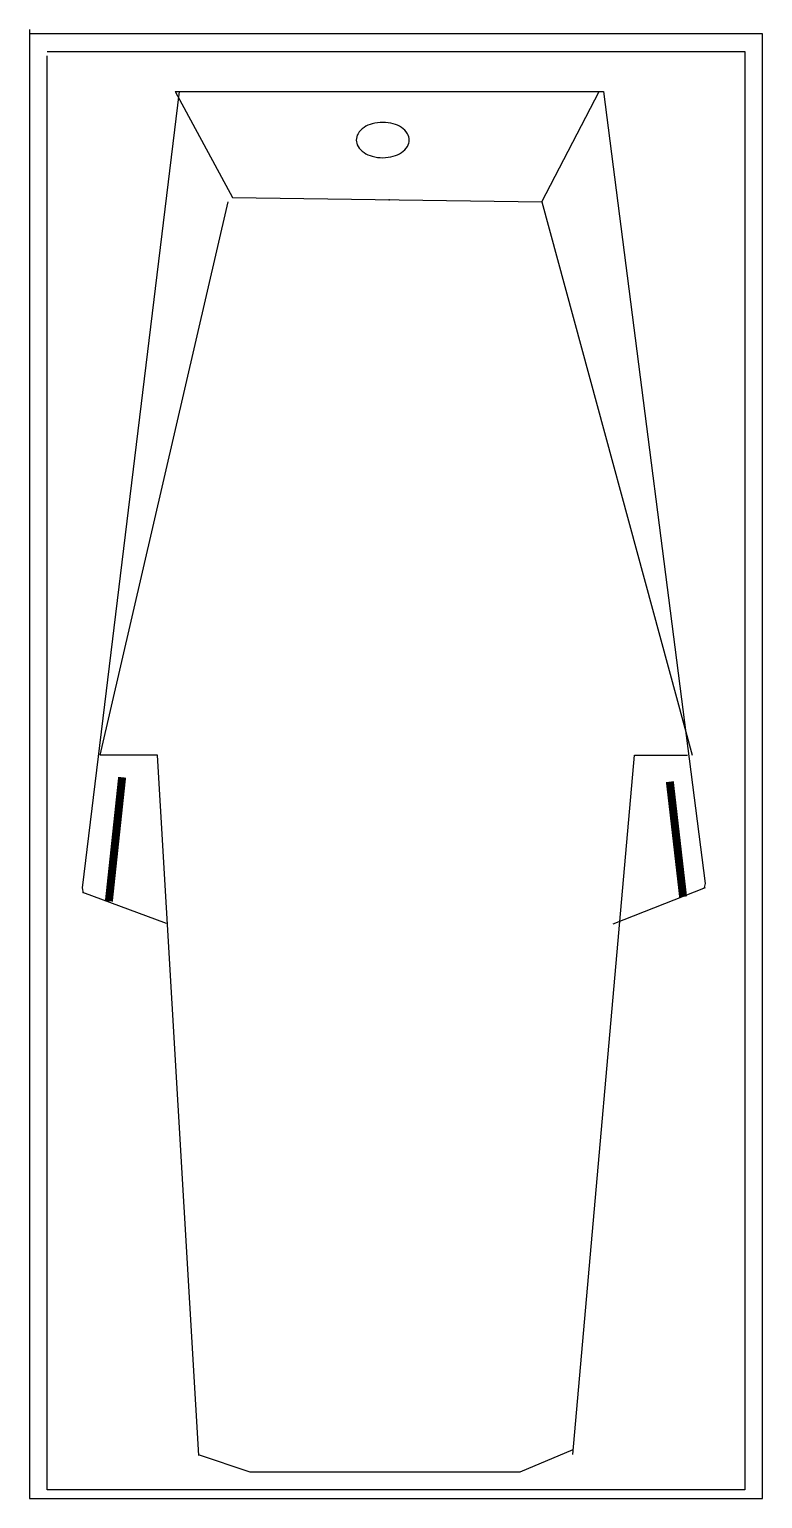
# Model space of a CAD drawing. Extents: x 0.01 to 0.92, y 0.01 to 1.84.
import ezdxf

# ---------------------------------------------------------------- set-up
doc = ezdxf.new("R2010")
doc.units = 0
doc.header["$MEASUREMENT"] = 0
doc.layers.get('0').update_dxf_attribs({"linetype": 'CONTINUOUS'})

msp = doc.modelspace()

# ---------------------------------------------------------------- linework, layer by layer
for points in [[(0.0108, 1.8396), (0.0108, 0.0106), (0.9245, 0.0106), (0.9245, 1.8341), (0.0108, 1.8341)], [(0.0328, 1.8121), (0.9025, 1.8121), (0.9025, 0.0216), (0.0328, 0.0216), (0.0328, 1.8066)], [(0.0782, 0.7645), (0.0769, 0.7709), (0.198, 1.7625)], [(0.1925, 1.7625), (0.264, 1.6303), (0.6493, 1.6248), (0.7209, 1.7625)], [(0.1925, 1.7625), (0.7264, 1.7625), (0.853, 0.7764), (0.8517, 0.7712)], [(0.0989, 0.9361), (0.2585, 1.6248)], [(0.6493, 1.6248), (0.8365, 0.9361)], [(0.2218, 0.0644), (0.1704, 0.9361), (0.0989, 0.9361)], [(0.6878, 0.0657), (0.7649, 0.9361), (0.8309, 0.9361)], [(0.8254, 0.9361), (0.8309, 0.9361)], [(0.853, 0.7709), (0.7378, 0.7258)], [(0.0769, 0.7654), (0.1814, 0.7268)], [(0.6881, 0.0724), (0.6878, 0.0712), (0.6218, 0.0437), (0.286, 0.0437), (0.2216, 0.0651)]]:
    msp.add_lwpolyline(points)
msp.add_lwpolyline([(0.4181, 1.7019, 0.139889), (0.4204, 1.694, 0.107118), (0.4278, 1.6863, 0.079812), (0.438, 1.6817, 0.067459), (0.4512, 1.6799, 0.067459), (0.4643, 1.6817, 0.079812), (0.4745, 1.6863, 0.107118), (0.4819, 1.694, 0.139889), (0.4842, 1.7019, 0.139889), (0.4819, 1.7098, 0.107118), (0.4745, 1.7175, 0.079812), (0.4643, 1.7221, 0.067459), (0.4512, 1.7239, 0.067459), (0.438, 1.7221, 0.079812), (0.4278, 1.7175, 0.107118), (0.4204, 1.7098, 0.139889)], format="xyb", close=True)
at = {"const_width": 0.01}
for points in [[(0.1099, 0.7543), (0.1264, 0.9086)], [(0.8254, 0.7598), (0.8089, 0.9031)]]:
    msp.add_lwpolyline(points, dxfattribs=at)
msp.add_point((0.4591, 1.6275))

doc.saveas('drawing.dxf')
